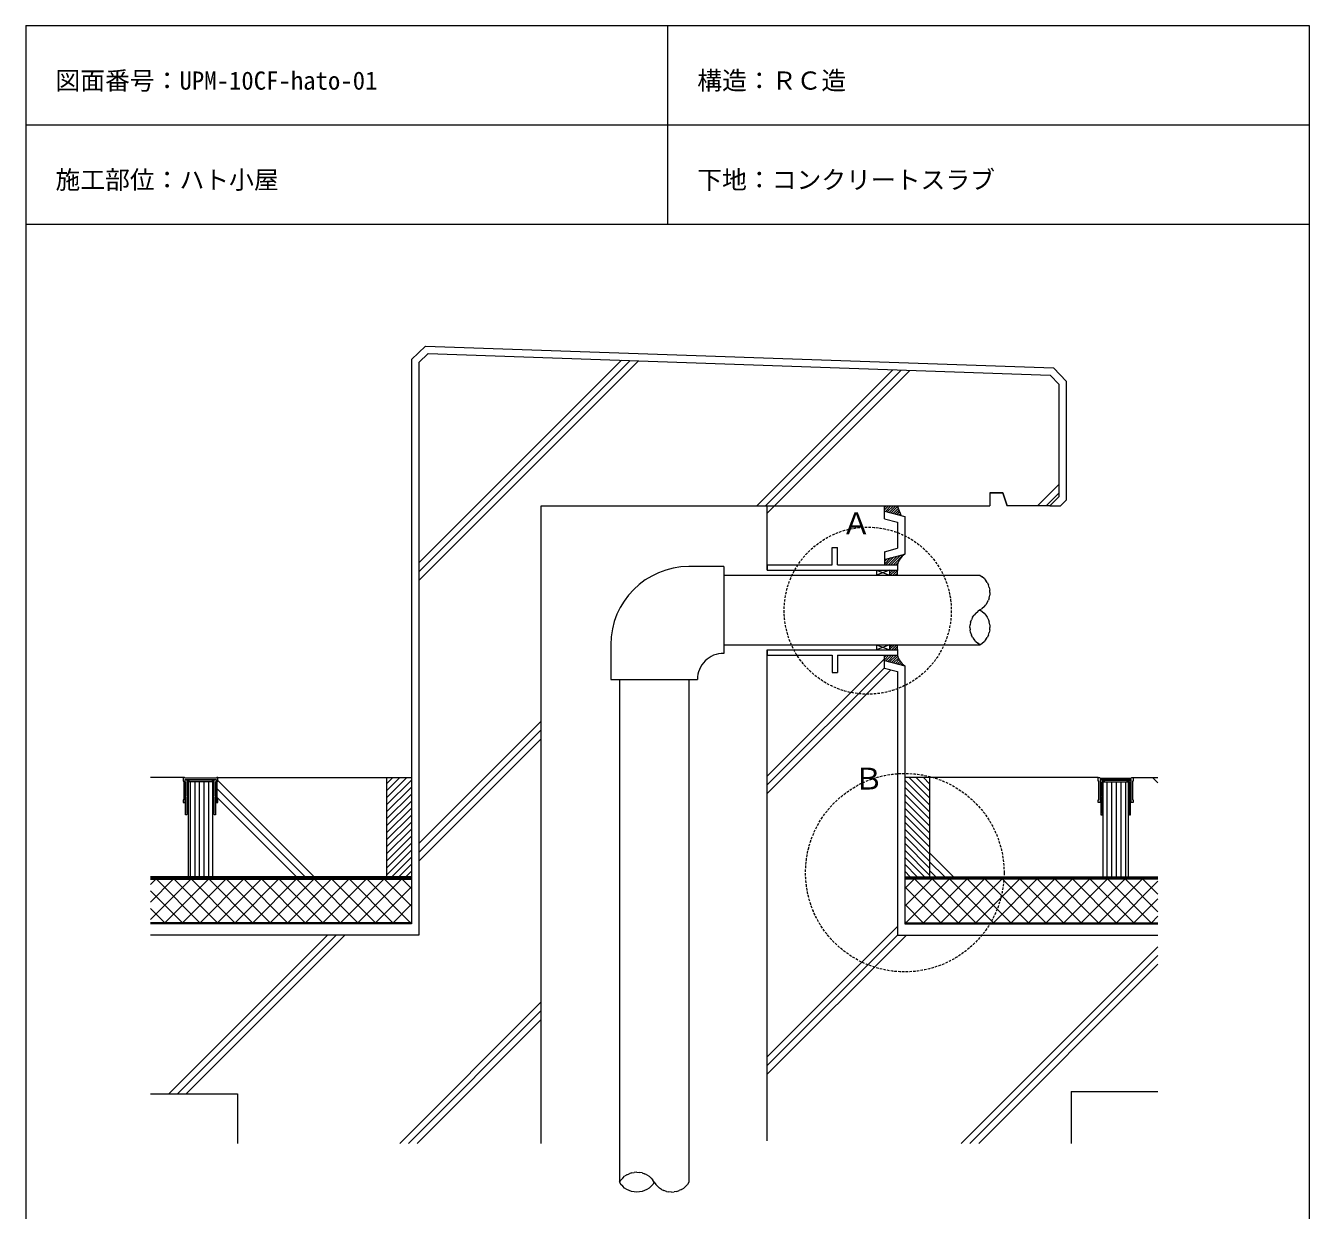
# Model space of a CAD drawing. Units: millimetres, scale not verified. Extents: x -517 to 518, y -673 to 792.
# Drawn here: x -517 to 518, y -163 to 792 of the extents above; entities that cross this region are included whole.
import ezdxf
from ezdxf.enums import TextEntityAlignment as Align

# ---------------------------------------------------------------- set-up
doc = ezdxf.new("R2010")
doc.units = ezdxf.units.MM
doc.linetypes.add('DASHED2', pattern=[3, 2, -1])
doc.layers.add('0-0', color=7, linetype='Continuous', lineweight=13)
doc.styles.add('ＭＳ ゴシック', font='')
doc.styles.get('ＭＳ ゴシック').set_extended_font_data('MS Gothic')

msp = doc.modelspace()

# ---------------------------------------------------------------- linework, layer by layer
at = {"layer": '0-0'}
for p, q in [((-516.864, 792.357), (-516.864, -673.469)), ((-516.864, 792.357), (517.853, 792.357)), ((0.494, 792.357), (0.494, 632.357)), ((517.853, 792.357), (517.853, -673.469)), ((-516.864, 712.357), (517.853, 712.357)), ((-516.864, 632.357), (517.853, 632.357)), ((-192.363, 527.981), (-199.916, 520.687)), ((-192.363, 527.981), (308.896, 510.476)), ((-199.916, 359.115), (-36.493, 522.538)), ((-199.916, 352.044), (-29.66, 522.299)), ((-199.916, 344.973), (-22.828, 522.06)), ((-199.916, 520.687), (-199.916, 59.101)), ((72.466, 405.222), (182.146, 514.903)), ((79.537, 405.222), (188.979, 514.664)), ((80.784, 399.398), (195.811, 514.425)), ((308.896, 510.476), (316.19, 502.923)), ((316.19, 502.923), (308.896, 510.476)), ((316.19, 412.646), (316.19, 502.923)), ((298.74, 405.222), (316.19, 422.672)), ((305.811, 405.222), (316.19, 415.601)), ((-101.216, 405.222), (260.19, 405.222)), ((-101.216, -108.83), (-101.216, 405.222)), ((80.784, 353.422), (80.784, 405.222)), ((175.284, 394.722), (175.284, 405.222)), ((308.765, 405.222), (274.19, 405.222)), ((316.19, 412.646), (308.765, 405.222)), ((175.284, 394.722), (185.784, 391.908)), ((185.784, 391.908), (185.784, 370.935)), ((175.284, 368.122), (185.784, 370.935)), ((175.284, 368.122), (175.284, 357.622)), ((45.784, 356.222), (17.784, 356.222)), ((45.784, 356.222), (45.784, 286.222)), ((168.984, 353.422), (179.484, 349.222)), ((179.484, 353.422), (168.984, 349.222)), ((168.984, 353.422), (168.984, 349.222)), ((179.484, 353.422), (179.484, 349.222)), ((45.784, 349.222), (252.339, 349.222)), ((252.339, 349.222), (254.088, 348.044)), ((255.672, 346.646), (254.088, 348.044)), ((255.672, 346.646), (257.06, 345.055)), ((258.229, 343.296), (257.06, 345.055)), ((258.229, 343.296), (259.16, 341.401)), ((259.836, 339.4), (259.16, 341.401)), ((259.836, 339.4), (260.247, 337.329)), ((259.836, 331.043), (260.247, 333.114)), ((260.384, 335.222), (260.247, 337.329)), ((260.384, 335.222), (260.247, 333.114)), ((252.339, 321.222), (250.59, 320.044)), ((252.339, 321.222), (254.088, 322.4)), ((252.339, 321.222), (254.088, 320.044)), ((255.672, 323.797), (254.088, 322.4)), ((255.672, 323.797), (257.06, 325.389)), ((258.229, 327.147), (257.06, 325.389)), ((258.229, 327.147), (259.16, 329.043)), ((259.836, 331.043), (259.16, 329.043)), ((244.842, 311.4), (244.432, 309.329)), ((244.842, 311.4), (245.519, 313.401)), ((246.449, 315.296), (245.519, 313.401)), ((246.449, 315.296), (247.619, 317.055)), ((249.007, 318.646), (247.619, 317.055)), ((249.007, 318.646), (250.59, 320.044)), ((254.088, 320.044), (255.672, 318.646)), ((255.672, 318.646), (257.06, 317.055)), ((257.06, 317.055), (258.229, 315.296)), ((258.229, 315.296), (259.16, 313.401)), ((259.16, 313.401), (259.836, 311.4)), ((260.247, 309.329), (259.836, 311.4)), ((244.294, 307.222), (244.432, 309.329)), ((244.294, 307.222), (244.432, 305.114)), ((244.842, 303.043), (244.432, 305.114)), ((244.842, 303.043), (245.519, 301.043)), ((246.449, 299.147), (245.519, 301.043)), ((259.16, 301.043), (258.229, 299.147)), ((259.16, 301.043), (259.836, 303.043)), ((260.247, 305.114), (259.836, 303.043)), ((260.247, 309.329), (260.384, 307.222)), ((260.247, 305.114), (260.384, 307.222)), ((-45.216, 293.222), (-45.216, 265.222)), ((45.784, 293.222), (252.339, 293.222)), ((168.984, 293.222), (179.484, 289.022)), ((179.484, 293.222), (168.984, 289.022)), ((168.984, 293.222), (168.984, 289.022)), ((179.484, 293.222), (179.484, 289.022)), ((246.449, 299.147), (247.619, 297.389)), ((249.007, 295.797), (247.619, 297.389)), ((249.007, 295.797), (250.59, 294.4)), ((252.339, 293.222), (250.59, 294.4)), ((252.339, 293.222), (254.088, 294.4)), ((254.088, 294.4), (255.672, 295.797)), ((257.06, 297.389), (255.672, 295.797)), ((257.06, 297.389), (258.229, 299.147)), ((80.784, -106.899), (80.784, 289.022)), ((80.784, 187.266), (175.284, 281.766)), ((175.284, 274.322), (175.284, 284.822)), ((80.784, 180.195), (175.284, 274.695)), ((80.784, 173.124), (180.567, 272.906)), ((175.284, 274.322), (185.784, 271.508)), ((185.784, 271.508), (185.784, 59.101)), ((-45.216, 265.222), (24.784, 265.222)), ((-38.216, 265.222), (-38.216, -140.137)), ((17.784, 265.222), (17.784, -140.137)), ((-199.916, 132.841), (-101.216, 231.541)), ((-199.916, 125.769), (-101.216, 224.469)), ((-199.916, 118.698), (-101.216, 217.398)), ((-389.907, 186.101), (-416.216, 186.101)), ((-362.407, 177.07), (-291.438, 106.101)), ((-361.907, 186.101), (-205.916, 186.101)), ((-361.907, 183.641), (-284.367, 106.101)), ((347.776, 186.101), (191.784, 186.101)), ((375.776, 186.101), (395.784, 186.101)), ((391.431, 186.101), (395.784, 181.747)), ((-362.407, 169.999), (-298.509, 106.101)), ((211.784, 125.331), (231.014, 106.101)), ((211.784, 118.26), (223.943, 106.101)), ((-205.916, 106.101), (-416.216, 106.101)), ((191.784, 106.101), (395.784, 106.101)), ((211.784, 111.189), (216.872, 106.101)), ((80.784, -39.008), (185.784, 65.992)), ((-199.916, 59.101), (-416.216, 59.101)), ((-401.586, -68.83), (-273.655, 59.101)), ((-394.515, -68.83), (-266.584, 59.101)), ((-387.444, -68.83), (-259.513, 59.101)), ((80.784, -53.15), (193.035, 59.101)), ((80.784, -46.079), (185.964, 59.101)), ((185.784, 59.101), (395.784, 59.101)), ((237.236, -108.83), (395.784, 49.718)), ((244.308, -108.83), (395.784, 42.647)), ((251.379, -108.83), (395.784, 35.576)), ((-215.312, -108.83), (-101.216, 5.266)), ((-208.241, -108.83), (-101.216, -1.805)), ((-201.17, -108.83), (-101.216, -8.876)), ((-416.216, -68.83), (-346.216, -68.83)), ((-346.216, -68.83), (-346.216, -108.83)), ((325.784, -66.899), (325.784, -108.83)), ((325.784, -66.899), (395.784, -66.899)), ((-32.287, -134.245), (-34.045, -135.414)), ((-32.287, -134.245), (-30.391, -133.314)), ((-28.39, -132.639), (-30.391, -133.314)), ((-28.39, -132.639), (-26.319, -132.229)), ((-24.22, -132.092), (-26.319, -132.229)), ((-24.22, -132.092), (-22.112, -132.229)), ((-20.041, -132.639), (-22.112, -132.229)), ((-20.041, -132.639), (-18.04, -133.314)), ((-16.144, -134.245), (-18.04, -133.314)), ((-16.144, -134.245), (-14.386, -135.414)), ((-38.216, -140.137), (-37.035, -138.384)), ((-38.216, -140.137), (-38.216, -140.137)), ((-38.216, -140.137), (-37.035, -141.889)), ((-35.637, -136.801), (-37.035, -138.384)), ((-35.637, -143.472), (-37.035, -141.889)), ((-35.637, -136.801), (-34.045, -135.414)), ((-34.045, -144.86), (-35.637, -143.472)), ((-32.287, -146.029), (-34.045, -144.86)), ((-14.386, -144.86), (-16.144, -146.029)), ((-12.794, -136.801), (-14.386, -135.414)), ((-12.794, -143.472), (-14.386, -144.86)), ((-12.794, -136.801), (-11.396, -138.384)), ((-11.396, -141.889), (-12.794, -143.472)), ((-10.216, -140.137), (-11.396, -138.384)), ((-10.216, -140.137), (-11.396, -141.889)), ((-10.216, -140.137), (-9.035, -141.889)), ((-7.637, -143.472), (-9.035, -141.889)), ((-7.637, -143.472), (-6.045, -144.86)), ((-4.287, -146.029), (-6.045, -144.86)), ((11.856, -146.029), (13.614, -144.86)), ((15.206, -143.472), (13.614, -144.86)), ((15.206, -143.472), (16.604, -141.889)), ((17.784, -140.137), (16.604, -141.889)), ((-30.391, -146.959), (-32.287, -146.029)), ((-28.39, -147.635), (-30.391, -146.959)), ((-26.319, -148.044), (-28.39, -147.635)), ((-24.212, -148.182), (-26.319, -148.044)), ((-22.112, -148.044), (-24.212, -148.182)), ((-20.041, -147.635), (-22.112, -148.044)), ((-18.04, -146.959), (-20.041, -147.635)), ((-16.144, -146.029), (-18.04, -146.959)), ((-4.287, -146.029), (-2.391, -146.959)), ((-0.39, -147.635), (-2.391, -146.959)), ((-0.39, -147.635), (1.681, -148.044)), ((3.788, -148.182), (1.681, -148.044)), ((3.788, -148.182), (5.888, -148.044)), ((7.959, -147.635), (5.888, -148.044)), ((7.959, -147.635), (9.96, -146.959)), ((11.856, -146.029), (9.96, -146.959))]:
    msp.add_line(p, q, dxfattribs=at)
at = {"layer": '0-0', "color": 4}
for p, q in [((-194.698, 534.066), (-205.916, 523.234)), ((-205.916, 523.234), (-205.916, 68.101)), ((322.19, 410.161), (322.19, 505.348)), ((308.765, 405.222), (317.25, 405.222)), ((322.19, 410.161), (317.25, 405.222)), ((175.284, 400.933), (191.784, 396.512)), ((191.784, 396.512), (191.784, 366.331)), ((175.284, 361.91), (191.784, 366.331)), ((175.284, 280.533), (191.784, 276.112)), ((191.784, 276.112), (191.784, 68.101)), ((-205.916, 68.101), (-416.216, 68.101)), ((191.784, 68.101), (395.784, 68.101))]:
    msp.add_line(p, q, dxfattribs=at)
at = {"layer": '0-0', "lineweight": 18}
msp.add_line((175.284, 405.222), (185.784, 405.222), dxfattribs=at)
at = {"layer": '0-0', "color": 2}
for p, q in [((175.284, 401.848), (178.658, 405.222)), ((175.284, 403.828), (176.678, 405.222)), ((176.125, 400.708), (180.638, 405.222)), ((177.686, 400.29), (182.618, 405.222)), ((179.248, 399.871), (184.598, 405.222)), ((180.809, 399.453), (185.988, 404.632)), ((182.371, 399.035), (186.511, 403.175)), ((183.932, 398.616), (187.057, 401.741)), ((185.494, 398.198), (187.625, 400.329)), ((187.055, 397.779), (188.214, 398.938)), ((188.617, 397.361), (188.824, 397.568)), ((175.284, 358.29), (180.229, 363.235)), ((175.284, 360.27), (177.525, 362.51)), ((176.596, 357.622), (182.934, 363.96)), ((178.576, 357.622), (185.639, 364.684)), ((180.556, 357.622), (188.343, 365.409)), ((182.536, 357.622), (191.048, 366.134)), ((179.484, 350.611), (182.295, 353.422)), ((179.484, 352.591), (180.316, 353.422)), ((180.075, 349.222), (184.275, 353.422)), ((182.055, 349.222), (185.681, 352.847)), ((184.516, 357.622), (186.445, 359.551)), ((184.035, 349.222), (185.581, 350.768)), ((179.484, 289.234), (183.472, 293.222)), ((179.484, 291.214), (181.492, 293.222)), ((179.484, 293.194), (179.513, 293.222)), ((181.252, 289.022), (185.452, 293.222)), ((183.232, 289.022), (185.61, 291.4)), ((175.284, 281.074), (179.032, 284.822)), ((175.284, 283.054), (177.052, 284.822)), ((176.42, 280.229), (181.012, 284.822)), ((177.981, 279.811), (182.992, 284.822)), ((179.542, 279.392), (184.972, 284.822)), ((181.104, 278.974), (186.057, 283.927)), ((182.665, 278.556), (186.613, 282.503)), ((184.227, 278.137), (187.276, 281.186)), ((185.212, 289.022), (185.71, 289.52)), ((185.788, 277.719), (188.036, 279.966)), ((187.35, 277.3), (188.888, 278.838)), ((188.911, 276.882), (189.828, 277.798)), ((190.473, 276.464), (190.854, 276.845))]:
    msp.add_line(p, q, dxfattribs=at)
at = {"layer": '0-0', "color": 134}
for p, q in [((133.284, 371.622), (137.484, 371.622)), ((133.284, 357.622), (133.284, 371.622)), ((137.484, 357.622), (137.484, 371.622)), ((80.784, 357.622), (133.284, 357.622)), ((80.784, 357.622), (80.784, 353.422)), ((80.784, 357.622), (80.784, 353.422)), ((80.784, 353.422), (185.784, 353.422)), ((137.484, 357.622), (185.784, 357.622)), ((185.784, 357.622), (185.784, 353.422)), ((80.784, 289.022), (80.784, 284.822)), ((80.784, 289.022), (185.784, 289.022)), ((80.784, 289.022), (80.784, 284.822)), ((137.484, 284.822), (137.484, 270.822)), ((137.484, 284.822), (185.784, 284.822)), ((185.784, 289.022), (185.784, 284.822))]:
    msp.add_line(p, q, dxfattribs=at)
at = {"layer": '0-0', "color": 5}
for p, q in [((-389.907, 186.101), (-389.907, 183.101)), ((-388.907, 186.101), (-389.907, 186.101)), ((-389.907, 183.101), (-389.407, 183.101)), ((-389.407, 183.101), (-389.407, 168.101)), ((-388.407, 185.601), (-388.907, 186.101)), ((-375.907, 185.601), (-388.407, 185.601)), ((-388.407, 184.601), (-363.407, 184.601)), ((-388.407, 182.601), (-388.407, 184.601)), ((-388.407, 184.601), (-363.407, 184.601)), ((-388.407, 166.101), (-388.407, 184.601)), ((-387.907, 182.601), (-388.407, 182.601)), ((-387.907, 156.101), (-387.907, 182.601)), ((-364.907, 184.101), (-386.907, 184.101)), ((-386.907, 184.101), (-386.907, 183.101)), ((-386.907, 183.101), (-384.907, 183.101)), ((-386.907, 182.601), (-386.907, 171.101)), ((-384.907, 182.601), (-386.907, 182.601)), ((-385.907, 182.601), (-385.907, 106.101)), ((-365.907, 182.601), (-385.907, 182.601)), ((-384.907, 183.101), (-384.907, 182.601)), ((-384.121, 106.101), (-384.121, 182.601)), ((-380.371, 106.101), (-380.371, 182.601)), ((-376.621, 106.101), (-376.621, 182.601)), ((-363.407, 185.601), (-375.907, 185.601)), ((-372.871, 106.101), (-372.871, 182.601)), ((-369.121, 106.101), (-369.121, 182.601)), ((-366.907, 183.101), (-364.907, 183.101)), ((-366.907, 182.601), (-366.907, 183.101)), ((-364.907, 182.601), (-366.907, 182.601)), ((-365.907, 106.101), (-365.907, 182.601)), ((-364.907, 183.101), (-364.907, 184.101)), ((-364.907, 171.101), (-364.907, 182.601)), ((-363.907, 182.601), (-363.907, 156.101)), ((-363.407, 182.601), (-363.907, 182.601)), ((-362.907, 186.101), (-363.407, 185.601)), ((-363.407, 184.601), (-363.407, 182.601)), ((-363.407, 184.601), (-363.407, 166.101)), ((-361.907, 186.101), (-362.907, 186.101)), ((-362.407, 183.101), (-361.907, 183.101)), ((-362.407, 168.101), (-362.407, 183.101)), ((-361.907, 183.101), (-361.907, 186.101)), ((-225.916, 186.101), (-225.916, 106.101)), ((-220.855, 186.101), (-225.916, 181.04)), ((-215.198, 186.101), (-225.916, 175.383)), ((-209.541, 186.101), (-225.916, 169.727)), ((-225.916, 186.101), (-205.916, 186.101)), ((-205.916, 184.07), (-225.916, 164.07)), ((-205.916, 178.413), (-225.916, 158.413)), ((211.784, 186.101), (191.784, 186.101)), ((191.784, 184.07), (211.784, 164.07)), ((191.784, 178.413), (211.784, 158.413)), ((195.41, 186.101), (211.784, 169.727)), ((201.067, 186.101), (211.784, 175.383)), ((206.724, 186.101), (211.784, 181.04)), ((211.784, 186.101), (211.784, 106.101)), ((347.776, 186.101), (348.776, 186.101)), ((347.776, 183.101), (347.776, 186.101)), ((348.276, 183.101), (347.776, 183.101)), ((348.276, 168.101), (348.276, 183.101)), ((348.776, 186.101), (349.276, 185.601)), ((349.276, 185.601), (361.776, 185.601)), ((349.276, 184.601), (349.276, 182.601)), ((374.276, 184.601), (349.276, 184.601)), ((349.276, 184.601), (349.276, 166.101)), ((374.276, 184.601), (349.276, 184.601)), ((349.276, 182.601), (349.776, 182.601)), ((349.776, 182.601), (349.776, 156.101)), ((350.776, 184.101), (372.776, 184.101)), ((350.776, 183.101), (350.776, 184.101)), ((352.776, 183.101), (350.776, 183.101)), ((350.776, 182.601), (352.776, 182.601)), ((350.776, 171.101), (350.776, 182.601)), ((351.776, 182.601), (371.776, 182.601)), ((351.776, 106.101), (351.776, 182.601)), ((352.776, 182.601), (352.776, 183.101)), ((354.99, 106.101), (354.99, 182.601)), ((358.74, 106.101), (358.74, 182.601)), ((361.776, 185.601), (374.276, 185.601)), ((362.49, 106.101), (362.49, 182.601)), ((366.24, 106.101), (366.24, 182.601)), ((369.99, 106.101), (369.99, 182.601)), ((370.776, 183.101), (370.776, 182.601)), ((372.776, 183.101), (370.776, 183.101)), ((370.776, 182.601), (372.776, 182.601)), ((371.776, 182.601), (371.776, 106.101)), ((372.776, 184.101), (372.776, 183.101)), ((372.776, 182.601), (372.776, 171.101)), ((373.776, 182.601), (374.276, 182.601)), ((373.776, 156.101), (373.776, 182.601)), ((374.276, 185.601), (374.776, 186.101)), ((374.276, 182.601), (374.276, 184.601)), ((374.276, 166.101), (374.276, 184.601)), ((374.776, 186.101), (375.776, 186.101)), ((375.276, 183.101), (375.276, 168.101)), ((375.776, 183.101), (375.276, 183.101)), ((375.776, 186.101), (375.776, 183.101)), ((-389.907, 168.101), (-389.907, 166.101)), ((-389.407, 168.101), (-389.907, 168.101)), ((-389.907, 166.101), (-388.407, 166.101)), ((-386.407, 171.101), (-386.907, 170.101)), ((-386.907, 171.101), (-386.407, 171.101)), ((-386.907, 170.101), (-386.907, 157.101)), ((-365.407, 171.101), (-364.907, 171.101)), ((-364.907, 170.101), (-365.407, 171.101)), ((-364.907, 157.101), (-364.907, 170.101)), ((-363.407, 166.101), (-361.907, 166.101)), ((-361.907, 168.101), (-362.407, 168.101)), ((-361.907, 166.101), (-361.907, 168.101)), ((-205.916, 172.756), (-225.916, 152.756)), ((-205.916, 167.099), (-225.916, 147.099)), ((191.784, 172.756), (211.784, 152.756)), ((191.784, 167.099), (211.784, 147.099)), ((347.776, 168.101), (348.276, 168.101)), ((347.776, 166.101), (347.776, 168.101)), ((349.276, 166.101), (347.776, 166.101)), ((351.276, 171.101), (350.776, 171.101)), ((350.776, 170.101), (351.276, 171.101)), ((350.776, 157.101), (350.776, 170.101)), ((372.276, 171.101), (372.776, 170.101)), ((372.776, 171.101), (372.276, 171.101)), ((372.776, 170.101), (372.776, 157.101)), ((375.776, 166.101), (374.276, 166.101)), ((375.276, 168.101), (375.776, 168.101)), ((375.776, 168.101), (375.776, 166.101)), ((-386.907, 156.101), (-387.907, 156.101)), ((-386.407, 157.101), (-386.907, 156.101)), ((-386.907, 157.101), (-386.407, 157.101)), ((-365.407, 157.101), (-364.907, 157.101)), ((-364.907, 156.101), (-365.407, 157.101)), ((-363.907, 156.101), (-364.907, 156.101)), ((-205.916, 161.442), (-225.916, 141.442)), ((-205.916, 155.785), (-225.916, 135.785)), ((191.784, 161.442), (211.784, 141.442)), ((191.784, 155.785), (211.784, 135.785)), ((349.776, 156.101), (350.776, 156.101)), ((351.276, 157.101), (350.776, 157.101)), ((350.776, 156.101), (351.276, 157.101)), ((372.276, 157.101), (372.776, 156.101)), ((372.776, 157.101), (372.276, 157.101)), ((372.776, 156.101), (373.776, 156.101)), ((-205.916, 150.129), (-225.916, 130.129)), ((191.784, 150.129), (211.784, 130.129)), ((-205.916, 144.472), (-225.916, 124.472)), ((-205.916, 138.815), (-225.916, 118.815)), ((191.784, 144.472), (211.784, 124.472)), ((191.784, 138.815), (211.784, 118.815)), ((-205.916, 133.158), (-225.916, 113.158)), ((-205.916, 127.501), (-225.916, 107.501)), ((191.784, 133.158), (211.784, 113.158)), ((191.784, 127.501), (211.784, 107.501)), ((-205.916, 121.844), (-221.659, 106.101)), ((-205.916, 116.187), (-216.002, 106.101)), ((191.784, 121.844), (207.528, 106.101)), ((191.784, 116.187), (201.871, 106.101)), ((-205.916, 105.101), (-416.216, 105.101)), ((-205.916, 110.531), (-210.346, 106.101)), ((191.784, 110.531), (196.214, 106.101)), ((191.784, 105.101), (395.784, 105.101))]:
    msp.add_line(p, q, dxfattribs=at)
at = {"layer": '0-0', "color": 6}
for p, q in [((-411.987, 104.101), (-416.216, 99.872)), ((-397.845, 104.101), (-416.216, 85.73)), ((-383.702, 104.101), (-416.216, 71.588)), ((-416.216, 104.101), (-205.916, 104.101)), ((-376.432, 69.101), (-411.432, 104.101)), ((-369.56, 104.101), (-404.56, 69.101)), ((-362.29, 69.101), (-397.29, 104.101)), ((-355.418, 104.101), (-390.418, 69.101)), ((-348.148, 69.101), (-383.148, 104.101)), ((-341.276, 104.101), (-376.276, 69.101)), ((-334.006, 69.101), (-369.006, 104.101)), ((-327.134, 104.101), (-362.134, 69.101)), ((-319.864, 69.101), (-354.864, 104.101)), ((-312.992, 104.101), (-347.992, 69.101)), ((-305.722, 69.101), (-340.722, 104.101)), ((-298.85, 104.101), (-333.85, 69.101)), ((-291.579, 69.101), (-326.579, 104.101)), ((-284.708, 104.101), (-319.708, 69.101)), ((-277.437, 69.101), (-312.437, 104.101)), ((-270.565, 104.101), (-305.565, 69.101)), ((-263.295, 69.101), (-298.295, 104.101)), ((-256.423, 104.101), (-291.423, 69.101)), ((-249.153, 69.101), (-284.153, 104.101)), ((-242.281, 104.101), (-277.281, 69.101)), ((-235.011, 69.101), (-270.011, 104.101)), ((-228.139, 104.101), (-263.139, 69.101)), ((-220.869, 69.101), (-255.869, 104.101)), ((-213.997, 104.101), (-248.997, 69.101)), ((-206.727, 69.101), (-241.727, 104.101)), ((-205.916, 82.432), (-227.584, 104.101)), ((-205.916, 96.574), (-213.442, 104.101)), ((-205.916, 104.101), (-205.916, 69.101)), ((191.784, 104.101), (191.784, 69.101)), ((191.784, 82.432), (213.453, 104.101)), ((191.784, 96.574), (199.311, 104.101)), ((395.784, 104.101), (191.784, 104.101)), ((192.595, 69.101), (227.595, 104.101)), ((199.866, 104.101), (234.866, 69.101)), ((206.737, 69.101), (241.737, 104.101)), ((214.008, 104.101), (249.008, 69.101)), ((220.88, 69.101), (255.88, 104.101)), ((228.15, 104.101), (263.15, 69.101)), ((235.022, 69.101), (270.022, 104.101)), ((242.292, 104.101), (277.292, 69.101)), ((249.164, 69.101), (284.164, 104.101)), ((256.434, 104.101), (291.434, 69.101)), ((263.306, 69.101), (298.306, 104.101)), ((270.576, 104.101), (305.576, 69.101)), ((277.448, 69.101), (312.448, 104.101)), ((284.718, 104.101), (319.718, 69.101)), ((291.59, 69.101), (326.59, 104.101)), ((298.861, 104.101), (333.861, 69.101)), ((305.732, 69.101), (340.732, 104.101)), ((313.003, 104.101), (348.003, 69.101)), ((319.875, 69.101), (354.875, 104.101)), ((327.145, 104.101), (362.145, 69.101)), ((334.017, 69.101), (369.017, 104.101)), ((341.287, 104.101), (376.287, 69.101)), ((348.159, 69.101), (383.159, 104.101)), ((355.429, 104.101), (390.429, 69.101)), ((369.571, 104.101), (395.784, 77.888)), ((383.713, 104.101), (395.784, 92.03)), ((-390.574, 69.101), (-416.216, 94.742)), ((-205.916, 98.04), (-234.855, 69.101)), ((191.784, 98.04), (220.723, 69.101)), ((362.301, 69.101), (395.784, 102.584)), ((-205.916, 83.898), (-220.713, 69.101)), ((191.784, 83.898), (206.581, 69.101)), ((376.443, 69.101), (395.784, 88.442)), ((-404.716, 69.101), (-416.216, 80.6)), ((390.585, 69.101), (395.784, 74.3)), ((-205.916, 69.101), (-416.216, 69.101)), ((-205.916, 69.756), (-206.57, 69.101)), ((191.784, 69.756), (192.439, 69.101)), ((191.784, 69.101), (395.784, 69.101))]:
    msp.add_line(p, q, dxfattribs=at)
at = {"layer": '0-0', "color": 4}
msp.add_lwpolyline([(-194.698, 534.066), (311.528, 516.388), (322.19, 505.348)], dxfattribs=at)
at = {"layer": '0-0'}
for points in [[(274.19, 405.222), (270.69, 415.722), (260.19, 415.722), (260.19, 405.222)], [(260.19, 415.722), (270.69, 415.722), (274.19, 405.222)]]:
    msp.add_lwpolyline(points, dxfattribs=at)
at = {"layer": '0-0', "color": 134}
msp.add_lwpolyline([(80.784, 284.822), (133.284, 284.822), (133.284, 270.822), (137.484, 270.822)], dxfattribs=at)
at = {"layer": '0-0', "color": 1, "linetype": 'DASHED2'}
for centre, radius in [((161.911, 320.651), 67.35), ((191.784, 109.44), 80)]:
    msp.add_circle(centre, radius, dxfattribs=at)
at = {"layer": '0-0', "color": 2}
for centre, radius, start, end in [((263.977, 431.848), 82.602, 198.80486, 204.74803), ((201.202, 353.422), 15.98, 126.11208, 164.76181), ((195.767, 351.322), 10.201, 168.1203, 191.8797), ((198.129, 291.122), 12.522, 170.34553, 189.65447), ((201.202, 289.022), 15.98, 195.23819, 233.88792)]:
    msp.add_arc(centre, radius, start, end, dxfattribs=at)
at = {"layer": '0-0'}
for centre, radius, start in [((17.784, 293.222), 63, 90), ((45.597, 265.222), 21.001, 89.48796)]:
    msp.add_arc(centre, radius, start, 180, dxfattribs=at)

# ---------------------------------------------------------------- texts
at = {"layer": '0-0', "style": 'ＭＳ ゴシック'}
for s, height, p in [('図面番号：UPM-10CF-hato-01', 14.66, (-492.864, 736.357)), ('構造：ＲＣ造', 14.66, (24.494, 736.357)), ('施工部位：ハト小屋', 14.66, (-492.864, 656.357)), ('下地：コンクリートスラブ', 14.66, (24.494, 656.357)), ('Ａ', 17.6, (140.72, 377.004)), ('Ｂ', 17.6, (150.66, 171.17))]:
    msp.add_text(s, height=height, dxfattribs=at).set_placement(p, align=Align.BOTTOM_LEFT)

doc.saveas('drawing.dxf')
